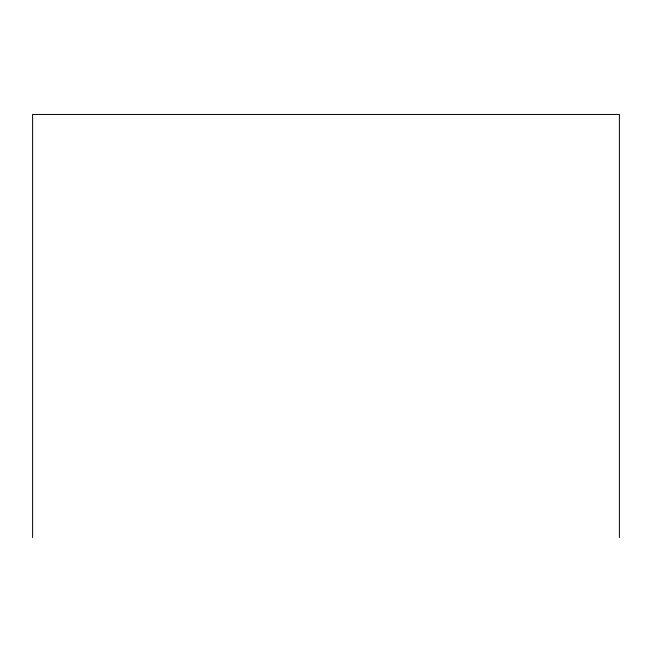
<?xml version="1.0" encoding="UTF-8"?>
<svg xmlns="http://www.w3.org/2000/svg" width="652" height="652" viewBox="0 0 652 652"><rect width="100%" height="100%" fill="white"/><g stroke="black" fill="none" stroke-linecap="round" stroke-linejoin="round"><path stroke-width="0.98" d="M619.4 537.55L619.4 114.45L32.6 114.45L32.6 537.55"/></g></svg>
